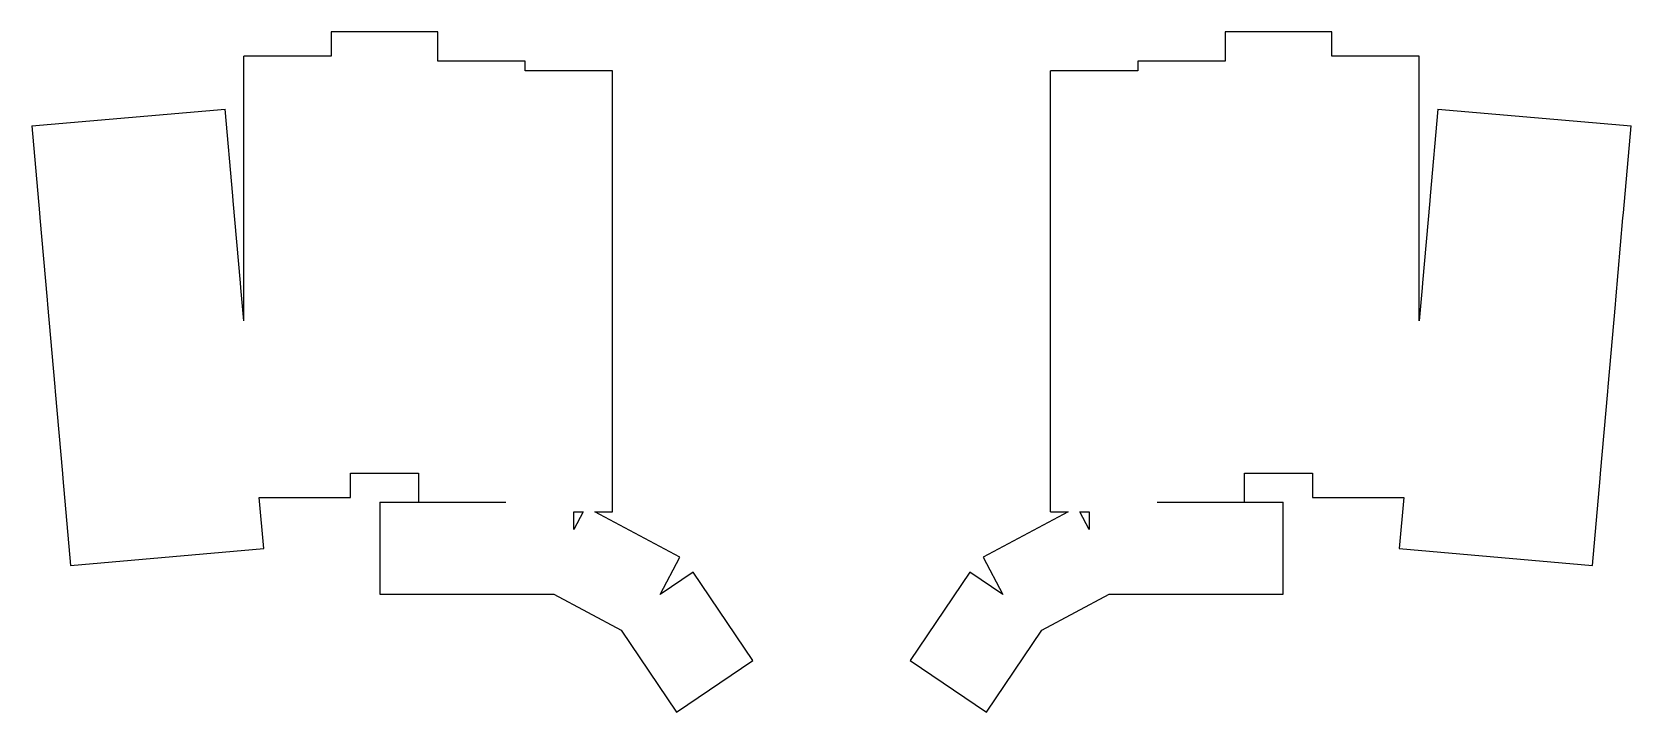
# Model space of a CAD drawing. Header units: millimetres. Extents: x -18 to 312, y -41 to 100.
import ezdxf

# ---------------------------------------------------------------- set-up
doc = ezdxf.new("R2010")
doc.units = ezdxf.units.MM

msp = doc.modelspace()

# ---------------------------------------------------------------- linework, layer by layer
at = {"linetype": 'CONTINUOUS'}
for p, q in [((65.61, 99.62), (43.61, 99.62)), ((43.61, 99.62), (43.61, 94.62)), ((65.61, 93.62), (65.61, 99.62)), ((249.87, 99.62), (227.87, 99.62)), ((227.87, 99.62), (227.87, 93.62)), ((249.87, 94.62), (249.87, 99.62)), ((25.61, 40.06), (25.61, 94.62)), ((43.61, 94.62), (25.61, 94.62)), ((83.61, 93.62), (65.61, 93.62)), ((83.61, 91.62), (83.61, 93.62)), ((227.87, 93.62), (209.87, 93.62)), ((209.87, 93.62), (209.87, 91.62)), ((267.87, 94.62), (249.87, 94.62)), ((267.87, 40.06), (267.87, 94.62)), ((101.61, 91.62), (83.61, 91.62)), ((101.61, 0.62), (101.61, 91.62)), ((191.87, 0.62), (191.87, 91.62)), ((209.87, 91.62), (191.87, 91.62)), ((-18.06, 80.23), (21.79, 83.72)), ((23.36, 65.79), (21.79, 83.72)), ((271.69, 83.72), (270.12, 65.79)), ((271.69, 83.72), (311.54, 80.23)), ((-18.06, 80.23), (-16.49, 62.3)), ((309.97, 62.3), (311.54, 80.23)), ((23.44, 64.79), (23.36, 65.79)), ((24.92, 47.85), (23.44, 64.79)), ((270.04, 64.79), (268.55, 47.85)), ((270.12, 65.79), (270.04, 64.79)), ((-16.49, 62.3), (-16.41, 61.3)), ((-16.41, 61.3), (-14.92, 44.37)), ((308.4, 44.37), (309.88, 61.3)), ((309.88, 61.3), (309.97, 62.3)), ((25.01, 46.86), (24.92, 47.85)), ((25.61, 40.06), (25.01, 46.86)), ((268.47, 46.86), (267.87, 40.06)), ((268.55, 47.85), (268.47, 46.86)), ((-14.92, 44.37), (-14.84, 43.37)), ((-14.84, 43.37), (-13.35, 26.44)), ((306.83, 26.44), (308.31, 43.37)), ((308.31, 43.37), (308.4, 44.37)), ((-13.35, 26.44), (-13.27, 25.44)), ((306.75, 25.44), (306.83, 26.44)), ((-13.27, 25.44), (-11.79, 8.51)), ((305.26, 8.51), (306.75, 25.44)), ((-11.79, 8.51), (-11.7, 7.51)), ((-11.7, 7.51), (-10.13, -10.42)), ((47.61, 3.62), (47.61, 8.62)), ((47.61, 8.62), (61.61, 8.62)), ((61.61, 8.62), (61.61, 2.62)), ((231.87, 8.62), (245.87, 8.62)), ((231.87, 2.62), (231.87, 8.62)), ((245.87, 8.62), (245.87, 3.62)), ((303.61, -10.42), (305.18, 7.51)), ((305.18, 7.51), (305.26, 8.51)), ((29.72, -6.94), (28.79, 3.62)), ((28.79, 3.62), (47.61, 3.62)), ((245.87, 3.62), (264.68, 3.62)), ((264.68, 3.62), (263.76, -6.94)), ((53.61, 2.62), (79.61, 2.62)), ((53.61, 2.62), (53.61, -16.38)), ((93.61, 0.62), (95.55, 0.62)), ((93.61, -3.03), (93.61, 0.62)), ((95.55, 0.62), (93.61, -3.03)), ((97.98, 0.62), (101.61, 0.62)), ((115.51, -8.7), (97.98, 0.62)), ((195.5, 0.62), (177.97, -8.7)), ((191.87, 0.62), (195.5, 0.62)), ((197.93, 0.62), (199.87, 0.62)), ((199.87, -3.03), (197.93, 0.62)), ((199.87, 0.62), (199.87, -3.03)), ((213.87, 2.62), (239.87, 2.62)), ((239.87, -16.38), (239.87, 2.62)), ((-10.13, -10.42), (29.72, -6.94)), ((111.41, -16.4), (115.51, -8.7)), ((177.97, -8.7), (182.06, -16.4)), ((263.76, -6.94), (303.61, -10.42)), ((118.23, -11.8), (111.41, -16.4)), ((130.53, -30.04), (118.23, -11.8)), ((175.25, -11.8), (162.94, -30.04)), ((182.06, -16.4), (175.25, -11.8)), ((53.61, -16.38), (89.48, -16.38)), ((89.48, -16.38), (103.39, -23.77)), ((190.09, -23.77), (204, -16.38)), ((204, -16.38), (239.87, -16.38)), ((103.39, -23.77), (114.78, -40.66)), ((178.7, -40.66), (190.09, -23.77)), ((114.78, -40.66), (130.53, -30.04)), ((162.94, -30.04), (178.7, -40.66))]:
    msp.add_line(p, q, dxfattribs=at)

doc.saveas('drawing.dxf')
